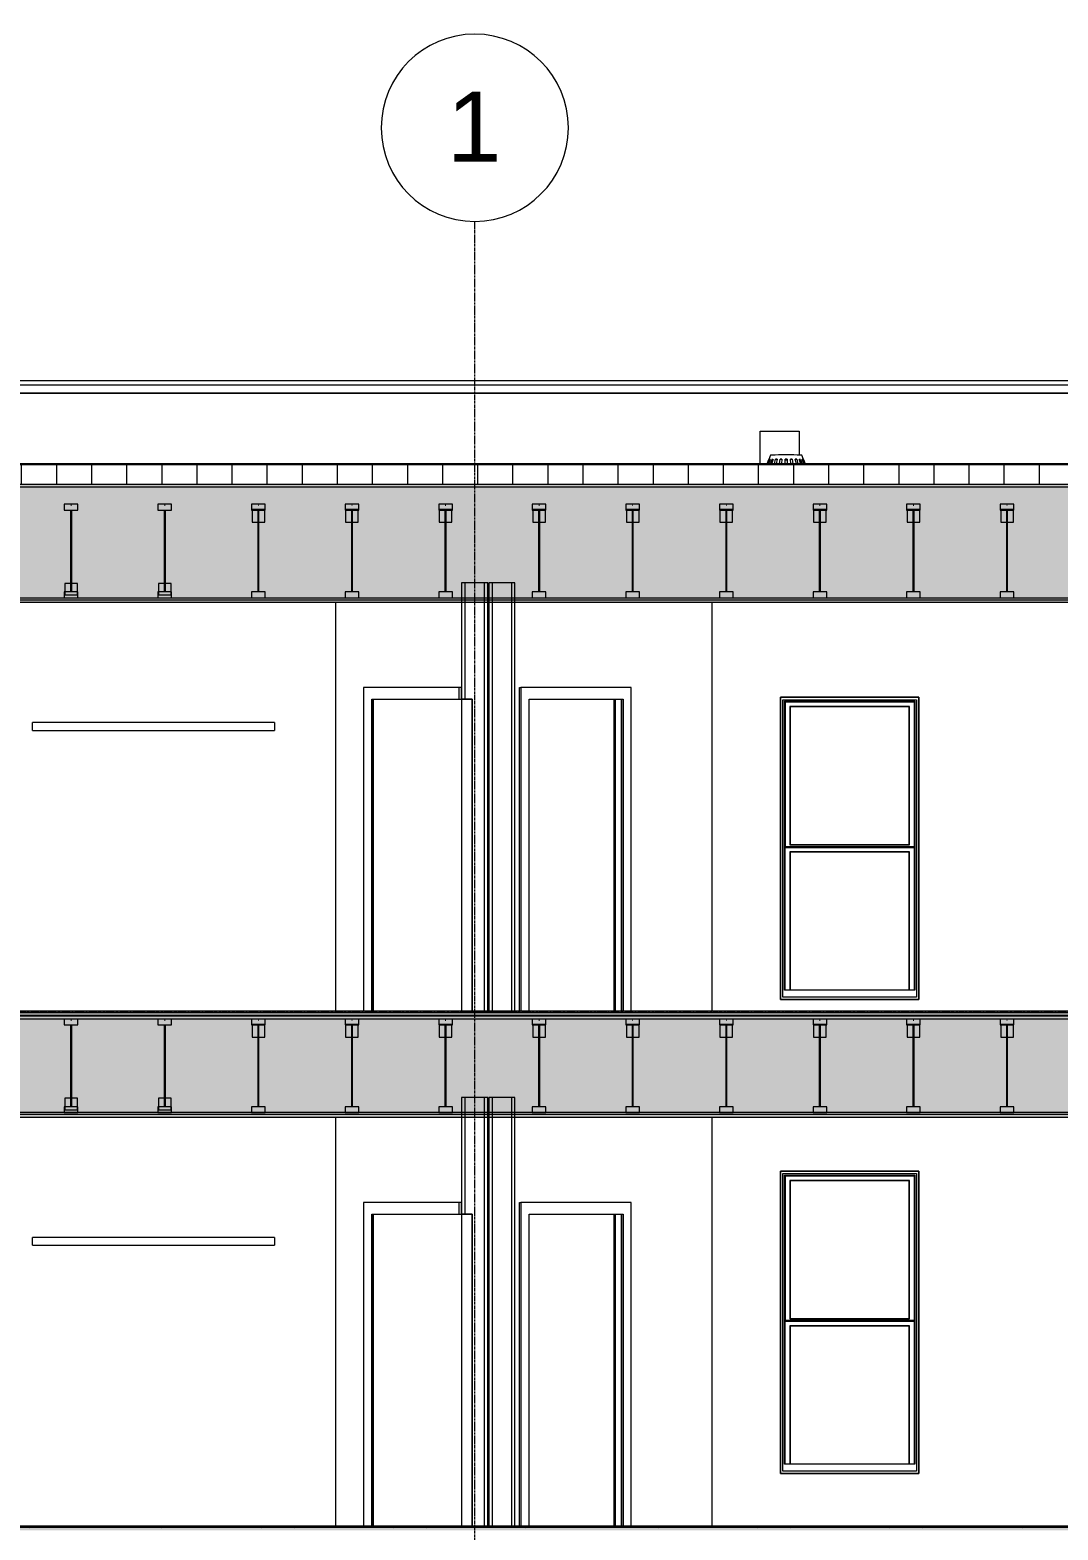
# Model space of a CAD drawing. Header units: inches. Extents: x 9661 to 16490, y -393 to 647.
# Drawn here: x 14327.3 to 14590.9, y 135 to 519.6 of the extents above; entities that cross this region are included whole.
import ezdxf

# ---------------------------------------------------------------- set-up
doc = ezdxf.new("R2010")
doc.units = ezdxf.units.IN
doc.header["$MEASUREMENT"] = 0
doc.linetypes.add('Grid Line 1_2_', pattern=[0.875, 0.5, -0.125, 0.125, -0.125])
for name, color, linetype, lineweight in [('0-3', 55, 'Continuous', 9), ('0-4', 90, 'Continuous', 5), ('0-5', 213, 'Continuous', 70), ('A-DOOR-1', 253, 'Continuous', 9), ('A-DOOR-7', 133, 'Continuous', 20), ('A-DOOR-FRAM-1', 253, 'Continuous', 9), ('A-DOOR-FRAM-6', 133, 'Continuous', 20), ('A-FLOR-2', 8, 'Continuous', 5), ('A-FLOR-5', 251, 'Continuous', 5), ('A-FLOR-9', 192, 'Continuous', 9), ('A-FLOR-LEVL-1', 51, 'Grid Line 1_2_', 9), ('A-FLOR-MCUT-2', 51, 'Continuous', 9), ('A-FLOR-PATT-1', 45, 'Continuous', 9), ('A-GLAZ-1', 55, 'Continuous', 9), ('A-ROOF-1', 252, 'Continuous', 13), ('A-ROOF-2', 251, 'Continuous', 5), ('A-ROOF-3', 132, 'Continuous', 9), ('A-ROOF-PATT-1', 45, 'Continuous', 9), ('A-WALL-1', 9, 'Continuous', 9), ('A-WALL-2', 253, 'Continuous', 9), ('A-WALL-3', 53, 'Continuous', 13), ('A-WALL-5', 55, 'Continuous', 9), ('M-EQPM-1', 55, 'Continuous', 9), ('Q-CASE-1', 9, 'Continuous', 9), ('S-BEAM-2', 7, 'Continuous', 9), ('S-BEAM-3', 55, 'Continuous', 9), ('S-GRID-1', 1, 'Grid Line 1_2_', 9), ('S-GRID-IDEN', 1, 'Continuous', 9)]:
    doc.layers.add(name, color=color, linetype=linetype, lineweight=lineweight)
doc.styles.add('Arial_1', font='arial.ttf', dxfattribs={"height": 18})
pattern_1 = [(135, (14217.158, 59.024), (-4.24264, -4.24264), [])]
pattern_2 = [(0, (14217.1578, 59.024), (15.36, 3.84), [1.267, -10.253, 1.267, -10.253, -61.44]), (0, (14217.1578, 59.024), (15.36, 3.84), [-23.04, 1.267, -21.773, 1.267, -10.253, -26.88]), (0, (14217.1578, 59.024), (15.36, 3.84), [-57.6, 1.267, -6.413, 1.267, -17.933]), (120, (14222.9178, 60.944), (-11.005538, 11.38215), [1.267, -10.253, 1.267, -10.253, -61.44]), (120, (14222.9178, 60.944), (-11.005538, 11.38215), [-23.04, 1.267, -21.773, 1.267, -10.253, -26.88]), (120, (14222.9178, 60.944), (-11.005538, 11.38215), [-57.6, 1.267, -6.413, 1.267, -17.933]), (240, (14224.8378, 68.624), (-4.354462, -15.22215), [1.267, -10.253, 1.267, -10.253, -61.44]), (240, (14224.8378, 68.624), (-4.354462, -15.22215), [-23.04, 1.267, -21.773, 1.267, -10.253, -26.88]), (240, (14224.8378, 68.624), (-4.354462, -15.22215), [-57.6, 1.267, -6.413, 1.267, -17.933])]
pattern_3 = [(0, (14217.158, 59.024), (30.72, 7.68), [1.267, -21.773, 1.267, -21.773, -122.88]), (0, (14217.158, 59.024), (30.72, 7.68), [-46.08, 1.267, -44.813, 1.267, -21.773, -53.76]), (0, (14217.158, 59.024), (30.72, 7.68), [-115.2, 1.267, -14.093, 1.267, -37.133]), (120, (14228.678, 62.864), (-22.011075, 22.7643), [1.267, -21.773, 1.267, -21.773, -122.88]), (120, (14228.678, 62.864), (-22.011075, 22.7643), [-46.08, 1.267, -44.813, 1.267, -21.773, -53.76]), (120, (14228.678, 62.864), (-22.011075, 22.7643), [-115.2, 1.267, -14.093, 1.267, -37.133]), (240, (14232.518, 78.224), (-8.708925, -30.4443), [1.267, -21.773, 1.267, -21.773, -122.88]), (240, (14232.518, 78.224), (-8.708925, -30.4443), [-46.08, 1.267, -44.813, 1.267, -21.773, -53.76]), (240, (14232.518, 78.224), (-8.708925, -30.4443), [-115.2, 1.267, -14.093, 1.267, -37.133])]
pattern_4 = [(0, (14217.158, 59.024), (0, 4.798), []), (315, (14217.1578, 59.024), (4.798427, 0), [6.786, -6.786]), (45, (14217.1578, 59.024), (4.798427, 0), [6.786, -6.786])]
pattern_5 = [(161.57, (14217.6378, 59.504), (-3.8399538, -1.54e-05), [0, -27.322, 3.034, 0]), (18.43, (14216.6778, 59.504), (-3.8399538, 1.54e-05), [0, -27.322, 3.034, 0]), (108.43, (14217.6378, 59.504), (1.919622, -9.6005246), [9.106, -21.25]), (71.57, (14216.6778, 59.504), (1.919622, 9.6005246), [9.106, -21.25])]

# ---------------------------------------------------------------- blocks, each defined once
blk = doc.blocks.new('SWING - SINGLE - FLUSH - SWING - FLUSH - 2-10 x 6-8 - PRIVACY-V145-BUILDING SECTION - NORTH_SOUTH - LOOKING WEST')
at = {"layer": 'A-DOOR-1'}
blk.add_line((3455.25, 216), (3455.25, 136), dxfattribs=at)
at = {"layer": 'A-DOOR-7'}
for p, q in [((3477.94, 216), (3477.94, 136)), ((3480.64, 216), (3477.94, 216)), ((3480.64, 136), (3480.64, 216)), ((3477.94, 136), (3480.64, 136))]:
    blk.add_line(p, q, dxfattribs=at)
at = {"layer": 'A-DOOR-FRAM-1'}
for p, q in [((3452.78, 219), (3452.78, 136)), ((3477.24, 219), (3452.78, 219)), ((3454.9, 136), (3454.9, 216)), ((3454.9, 216), (3477.24, 216)), ((3455.25, 216), (3455.25, 136))]:
    blk.add_line(p, q, dxfattribs=at)
at = {"layer": 'A-DOOR-FRAM-6'}
for p, q in [((3477.24, 219), (3477.24, 216)), ((3477.94, 219), (3477.24, 219)), ((3477.24, 216), (3477.94, 216)), ((3477.94, 216), (3477.94, 219)), ((3484.66, 219), (3484.66, 136)), ((3484.89, 219), (3484.66, 219)), ((3484.89, 136), (3484.89, 219)), ((3484.66, 136), (3484.89, 136))]:
    blk.add_line(p, q, dxfattribs=at)
blk = doc.blocks.new('OD_CW_Closet - OD_CW_Closet-3850351-BUILDING SECTION - NORTH_SOUTH - LOOKING WEST')
at = {"layer": 'Q-CASE-1'}
for p, q in [((3367.54, 72), (3367.54, 74)), ((3429.52, 74), (3367.54, 74)), ((3429.52, 74), (3429.52, 72)), ((3367.54, 72), (3429.52, 72))]:
    blk.add_line(p, q, dxfattribs=at)
blk = doc.blocks.new('SWING - SINGLE - FLUSH - SWING - FLUSH - 2-10 x 6-8 - PRIVACY-V146-BUILDING SECTION - NORTH_SOUTH - LOOKING WEST')
at = {"layer": 'A-DOOR-1'}
blk.add_line((3517.04, 136), (3517.04, 216), dxfattribs=at)
at = {"layer": 'A-DOOR-FRAM-1'}
for p, q in [((3492.82, 136), (3492.82, 219)), ((3492.82, 219), (3493.17, 219)), ((3521.45, 219), (3493.17, 219)), ((3493.17, 219), (3493.17, 136)), ((3495.29, 136), (3495.29, 216)), ((3495.29, 216), (3519.33, 216)), ((3518.98, 136), (3518.98, 216)), ((3519.33, 216), (3519.33, 136)), ((3521.45, 136), (3521.45, 219))]:
    blk.add_line(p, q, dxfattribs=at)
blk = doc.blocks.new('CTR - 1st Phase - Unit Layouts_rvt-2-BUILDING SECTION - NORTH_SOUTH - LOOKING WEST')
at = {"layer": 'A-WALL-1'}
for p, q in [((3445.57, 372.87), (3445.57, 268)), ((3542.08, 372.87), (3542.08, 268)), ((3455.25, 268), (3455.25, 348)), ((3517.3, 348), (3517.3, 268)), ((3518.98, 348), (3518.98, 268)), ((3445.57, 240.87), (3445.57, 136)), ((3542.08, 240.87), (3542.08, 136)), ((3455.25, 136), (3455.25, 216)), ((3517.3, 216), (3517.3, 136)), ((3518.98, 216), (3518.98, 136))]:
    blk.add_line(p, q, dxfattribs=at)
at = {"layer": 'A-WALL-2'}
for p, q in [((3484.66, 377.87), (3477.94, 377.87)), ((3477.94, 377.87), (3477.94, 348)), ((3484.66, 268), (3484.66, 377.87)), ((3491.6, 377.87), (3484.89, 377.87)), ((3484.89, 377.87), (3484.89, 268)), ((3491.6, 268), (3491.6, 377.87)), ((3477.94, 348), (3480.64, 348)), ((3480.64, 348), (3480.64, 268)), ((3480.64, 268), (3484.66, 268)), ((3484.89, 268), (3491.6, 268)), ((3484.66, 245.87), (3477.94, 245.87)), ((3477.94, 245.87), (3477.94, 216)), ((3484.66, 136), (3484.66, 245.87)), ((3491.6, 245.87), (3484.89, 245.87)), ((3484.89, 245.87), (3484.89, 136)), ((3491.6, 136), (3491.6, 245.87)), ((3477.94, 216), (3480.64, 216)), ((3480.64, 216), (3480.64, 136)), ((3480.64, 136), (3484.66, 136)), ((3484.89, 136), (3491.6, 136))]:
    blk.add_line(p, q, dxfattribs=at)
at = {"layer": 'A-WALL-3'}
for p, q in [((3478.83, 348), (3478.83, 377.87)), ((3483.78, 268), (3483.78, 377.87)), ((3485.77, 377.87), (3485.77, 268)), ((3490.72, 377.87), (3490.72, 268)), ((3478.83, 216), (3478.83, 245.87)), ((3483.78, 136), (3483.78, 245.87)), ((3485.77, 245.87), (3485.77, 136)), ((3490.72, 245.87), (3490.72, 136))]:
    blk.add_line(p, q, dxfattribs=at)
at = {"layer": '0-5'}
for name, p in [('SWING - SINGLE - FLUSH - SWING - FLUSH - 2-10 x 6-8 - PRIVACY-V145-BUILDING SECTION - NORTH_SOUTH - LOOKING WEST', (0, 132)), ('SWING - SINGLE - FLUSH - SWING - FLUSH - 2-10 x 6-8 - PRIVACY-V146-BUILDING SECTION - NORTH_SOUTH - LOOKING WEST', (0, 132)), ('OD_CW_Closet - OD_CW_Closet-3850351-BUILDING SECTION - NORTH_SOUTH - LOOKING WEST', (0.4, 268)), ('SWING - SINGLE - FLUSH - SWING - FLUSH - 2-10 x 6-8 - PRIVACY-V145-BUILDING SECTION - NORTH_SOUTH - LOOKING WEST', (0, 0)), ('SWING - SINGLE - FLUSH - SWING - FLUSH - 2-10 x 6-8 - PRIVACY-V146-BUILDING SECTION - NORTH_SOUTH - LOOKING WEST', (0, 0)), ('OD_CW_Closet - OD_CW_Closet-3850351-BUILDING SECTION - NORTH_SOUTH - LOOKING WEST', (0.4, 136))]:
    blk.add_blockref(name, p, dxfattribs=at)
blk = doc.blocks.new('TRUSS - 24_-2435562-BUILDING SECTION - NORTH_SOUTH - LOOKING WEST')
at = {"layer": 'S-BEAM-2'}
for p, q in [((3787.57, 398), (3784.07, 398)), ((3784.07, 398), (3784.07, 396.5)), ((3784.07, 396.5), (3787.57, 396.5)), ((3787.44, 396.6), (3784.19, 396.6)), ((3784.19, 396.6), (3784.19, 393.35)), ((3787.44, 393.35), (3787.44, 396.6)), ((3787.57, 396.5), (3787.57, 398)), ((3784.19, 393.35), (3787.44, 393.35)), ((3787.57, 375.5), (3784.07, 375.5)), ((3784.07, 375.5), (3784.07, 374)), ((3784.07, 374), (3787.57, 374)), ((3787.57, 374), (3787.57, 375.5))]:
    blk.add_line(p, q, dxfattribs=at)
at = {"layer": 'S-BEAM-3'}
for p, q in [((3785.76, 397.75), (3785.88, 397.75)), ((3785.76, 375.5), (3785.76, 396.5)), ((3785.88, 396.5), (3785.88, 375.5))]:
    blk.add_line(p, q, dxfattribs=at)
blk = doc.blocks.new('TRUSS - 24_-2435176-BUILDING SECTION - NORTH_SOUTH - LOOKING WEST')
at = {"layer": 'S-BEAM-2'}
for p, q in [((3215.67, 134), (3212.17, 134)), ((3212.17, 134), (3212.17, 132.5)), ((3212.17, 132.5), (3215.67, 132.5)), ((3215.67, 132.5), (3215.67, 134)), ((3215.55, 113.68), (3212.3, 113.68)), ((3212.3, 113.68), (3212.3, 110.72)), ((3215.55, 110.72), (3215.55, 113.68)), ((3215.67, 111.5), (3212.17, 111.5)), ((3212.17, 111.5), (3212.17, 110)), ((3212.17, 110), (3215.67, 110)), ((3212.3, 110.72), (3215.55, 110.72)), ((3215.67, 110), (3215.67, 111.5))]:
    blk.add_line(p, q, dxfattribs=at)
at = {"layer": 'S-BEAM-3'}
for p, q in [((3213.86, 133.75), (3213.99, 133.75)), ((3213.86, 111.5), (3213.86, 132.5)), ((3213.99, 132.5), (3213.99, 111.5))]:
    blk.add_line(p, q, dxfattribs=at)
blk = doc.blocks.new('CTR - 1st Phase - Structure_rvt-2-BUILDING SECTION - NORTH_SOUTH - LOOKING WEST')
at = {"layer": '0-3'}
for name, p in [('TRUSS - 24_-2435176-BUILDING SECTION - NORTH_SOUTH - LOOKING WEST', (163.89, 264)), ('TRUSS - 24_-2435176-BUILDING SECTION - NORTH_SOUTH - LOOKING WEST', (187.89, 264)), ('TRUSS - 24_-2435562-BUILDING SECTION - NORTH_SOUTH - LOOKING WEST', (-360, 0)), ('TRUSS - 24_-2435562-BUILDING SECTION - NORTH_SOUTH - LOOKING WEST', (-336, 0)), ('TRUSS - 24_-2435562-BUILDING SECTION - NORTH_SOUTH - LOOKING WEST', (-312, 0)), ('TRUSS - 24_-2435562-BUILDING SECTION - NORTH_SOUTH - LOOKING WEST', (-288, 0)), ('TRUSS - 24_-2435562-BUILDING SECTION - NORTH_SOUTH - LOOKING WEST', (-264, 0)), ('TRUSS - 24_-2435562-BUILDING SECTION - NORTH_SOUTH - LOOKING WEST', (-240, 0)), ('TRUSS - 24_-2435562-BUILDING SECTION - NORTH_SOUTH - LOOKING WEST', (-216, 0)), ('TRUSS - 24_-2435562-BUILDING SECTION - NORTH_SOUTH - LOOKING WEST', (-192, 0)), ('TRUSS - 24_-2435562-BUILDING SECTION - NORTH_SOUTH - LOOKING WEST', (-168, 0)), ('TRUSS - 24_-2435176-BUILDING SECTION - NORTH_SOUTH - LOOKING WEST', (163.89, 132)), ('TRUSS - 24_-2435176-BUILDING SECTION - NORTH_SOUTH - LOOKING WEST', (187.89, 132)), ('TRUSS - 24_-2435562-BUILDING SECTION - NORTH_SOUTH - LOOKING WEST', (-360, -132)), ('TRUSS - 24_-2435562-BUILDING SECTION - NORTH_SOUTH - LOOKING WEST', (-336, -132)), ('TRUSS - 24_-2435562-BUILDING SECTION - NORTH_SOUTH - LOOKING WEST', (-312, -132)), ('TRUSS - 24_-2435562-BUILDING SECTION - NORTH_SOUTH - LOOKING WEST', (-288, -132)), ('TRUSS - 24_-2435562-BUILDING SECTION - NORTH_SOUTH - LOOKING WEST', (-264, -132)), ('TRUSS - 24_-2435562-BUILDING SECTION - NORTH_SOUTH - LOOKING WEST', (-240, -132)), ('TRUSS - 24_-2435562-BUILDING SECTION - NORTH_SOUTH - LOOKING WEST', (-216, -132)), ('TRUSS - 24_-2435562-BUILDING SECTION - NORTH_SOUTH - LOOKING WEST', (-192, -132)), ('TRUSS - 24_-2435562-BUILDING SECTION - NORTH_SOUTH - LOOKING WEST', (-168, -132))]:
    blk.add_blockref(name, p, dxfattribs=at)
blk = doc.blocks.new('Basic Wall _ EXT - FIBER CEMENT - SMALL - ___-2145937-BUILDING SECTION - NORTH_SOUTH - LOOKING WEST')
at = {"layer": 'A-WALL-5'}
for p, q in [((3867.29, 429.66), (2061.36, 429.66)), ((2076.8, 428.6), (3851.85, 428.6)), ((2077.21, 426.42), (3851.44, 426.42)), ((2077.53, 426.57), (3851.11, 426.57))]:
    blk.add_line(p, q, dxfattribs=at)
blk = doc.blocks.new('22142613 - Roof Drains - Type A - 15_ Strainer - 8_ Drain-2082947-BUILDING SECTION - NORTH_SOUTH - LOOKING WEST')
at = {"layer": 'M-EQPM-1'}
for p, q in [((3556.76, 409.44), (3556.34, 408.34)), ((3556.34, 408.34), (3556.75, 409.43)), ((3556.52, 408.34), (3556.92, 409.45)), ((3557.09, 409.46), (3556.68, 408.34)), ((3557.17, 410.55), (3556.75, 409.43)), ((3556.92, 409.45), (3557.09, 409.45)), ((3557.15, 408.34), (3557.5, 409.48)), ((3557.8, 409.49), (3557.45, 408.34)), ((3557.5, 409.48), (3557.8, 409.48)), ((3558.16, 408.34), (3558.42, 409.5)), ((3558.42, 409.5), (3558.84, 409.49)), ((3558.83, 409.51), (3558.57, 408.34)), ((3559.46, 408.34), (3559.6, 409.51)), ((3559.6, 409.51), (3560.07, 409.48)), ((3560.08, 409.52), (3559.94, 408.34)), ((3560.92, 408.34), (3560.92, 409.52)), ((3561.42, 409.52), (3561.42, 408.34)), ((3562.41, 408.34), (3562.27, 409.52)), ((3562.27, 409.48), (3562.75, 409.51)), ((3562.75, 409.51), (3562.89, 408.34)), ((3563.78, 408.34), (3563.51, 409.51)), ((3563.51, 409.49), (3563.92, 409.5)), ((3563.92, 409.5), (3564.19, 408.34)), ((3564.9, 408.34), (3564.54, 409.49)), ((3564.54, 409.48), (3564.85, 409.48)), ((3564.85, 409.48), (3565.2, 408.34)), ((3565.6, 409.43), (3565.17, 410.55)), ((3565.67, 408.34), (3565.26, 409.46)), ((3565.26, 409.45), (3565.43, 409.45)), ((3565.43, 409.45), (3565.83, 408.34)), ((3566, 408.34), (3565.58, 409.44)), ((3565.6, 409.43), (3566.01, 408.34))]:
    blk.add_line(p, q, dxfattribs=at)
for centre, major_axis, start_param, end_param in [((3561.17, 409.43), (4.43, 0), 3.060354, 3.100973), ((3561.17, 409.43), (4.43, 0), 3.141593, 3.173424), ((3561.17, 409.43), (4.43, 0), 3.133754, 3.141593), ((3561.17, 409.43), (4.43, 0), 2.747406, 2.860472), ((3561.17, 410.55), (4, 0), 0, 3.141593), ((3561.17, 409.43), (4.43, 0), 2.43676, 2.549818), ((3561.17, 409.43), (4.43, 0), 2.128072, 2.241119), ((3561.17, 409.43), (4.43, 0), 1.820803, 1.933842), ((3561.17, 409.43), (4.43, 0), 1.514279, 1.627314), ((3561.17, 409.43), (4.43, 0), 4.655871, 4.768907), ((3561.17, 409.43), (4.43, 0), 1.207751, 1.32079), ((3561.17, 409.43), (4.43, 0), 0.900473, 1.013521), ((3561.17, 409.43), (4.43, 0), 0.591774, 0.704832), ((3561.17, 409.43), (4.43, 0), 0.28112, 0.394187), ((3561.17, 409.43), (4.43, 0), 0.040619, 0.081239), ((3561.17, 409.43), (4.43, 0), 6.251354, 6.283185), ((3561.17, 409.43), (4.43, 0), 0, 0.007838)]:
    blk.add_ellipse(centre, major_axis=major_axis, ratio=0.020571, start_param=start_param, end_param=end_param, dxfattribs=at)
blk = doc.blocks.new('Window-Double_Hung-Marvin-Essential - ESDH3066 - 3rd floor-V247-BUILDING SECTION - NORTH_SOUTH - LOOKING WEST')
at = {"layer": 'A-GLAZ-1'}
for p, q in [((3595.21, 348.5), (3559.71, 348.5)), ((3559.71, 348.5), (3559.71, 271)), ((3560.34, 271.62), (3560.34, 347.87)), ((3560.34, 347.87), (3594.59, 347.87)), ((3560.74, 273.41), (3560.74, 347.47)), ((3560.74, 347.47), (3594.18, 347.47)), ((3560.9, 347.31), (3594.02, 347.31)), ((3560.9, 347.31), (3560.9, 310.18)), ((3594.02, 347.31), (3594.02, 310.18)), ((3594.18, 347.47), (3594.18, 273.41)), ((3594.59, 347.87), (3594.59, 271.62)), ((3595.21, 271), (3595.21, 348.5)), ((3562.12, 346.09), (3562.18, 346.03)), ((3562.12, 346.09), (3562.12, 310.66)), ((3592.8, 346.09), (3562.12, 346.09)), ((3592.74, 346.03), (3562.18, 346.03)), ((3562.18, 346.03), (3562.18, 310.72)), ((3592.74, 346.03), (3592.8, 346.09)), ((3592.74, 310.72), (3592.74, 346.03)), ((3592.8, 310.66), (3592.8, 346.09)), ((3560.8, 309.75), (3560.74, 309.75)), ((3560.8, 273.4), (3560.8, 309.75)), ((3560.9, 310.18), (3560.9, 310)), ((3594.02, 310.18), (3560.9, 310.18)), ((3560.9, 310), (3594.02, 310)), ((3560.9, 273.41), (3560.9, 310)), ((3562.18, 310.72), (3562.12, 310.66)), ((3562.12, 310.66), (3592.8, 310.66)), ((3562.12, 308.84), (3562.18, 308.78)), ((3592.8, 308.84), (3562.12, 308.84)), ((3562.12, 308.84), (3562.12, 273.41)), ((3562.18, 310.72), (3592.74, 310.72)), ((3592.74, 308.78), (3562.18, 308.78)), ((3562.18, 308.78), (3562.18, 273.47)), ((3592.74, 310.72), (3592.8, 310.66)), ((3592.74, 308.78), (3592.8, 308.84)), ((3592.74, 273.47), (3592.74, 308.78)), ((3592.8, 273.41), (3592.8, 308.84)), ((3594.02, 310), (3594.02, 310.18)), ((3594.02, 310), (3594.02, 273.41)), ((3594.18, 309.75), (3594.12, 309.75)), ((3594.12, 309.75), (3594.12, 273.41)), ((3594.18, 273.41), (3560.74, 273.41)), ((3562.18, 273.47), (3562.12, 273.41)), ((3562.18, 273.47), (3592.74, 273.47)), ((3592.74, 273.47), (3592.8, 273.41)), ((3559.71, 271), (3595.21, 271)), ((3594.59, 271.62), (3560.34, 271.62))]:
    blk.add_line(p, q, dxfattribs=at)
blk = doc.blocks.new('Window-Double_Hung-Marvin-Essential - ESDH3066 - 2nd Floor-V246-BUILDING SECTION - NORTH_SOUTH - LOOKING WEST')
at = {"layer": 'A-GLAZ-1'}
for p, q in [((2750.48, 227), (2714.98, 227)), ((2714.98, 227), (2714.98, 149.5)), ((2750.48, 149.5), (2750.48, 227)), ((2715.6, 150.12), (2715.6, 226.37)), ((2715.6, 226.37), (2749.85, 226.37)), ((2716.01, 151.91), (2716.01, 225.97)), ((2716.01, 225.97), (2749.44, 225.97)), ((2716.16, 225.81), (2749.29, 225.81)), ((2716.16, 225.81), (2716.16, 188.68)), ((2717.38, 224.59), (2717.44, 224.53)), ((2717.38, 224.59), (2717.38, 189.16)), ((2748.07, 224.59), (2717.38, 224.59)), ((2748.01, 224.53), (2717.44, 224.53)), ((2717.44, 224.53), (2717.44, 189.22)), ((2748.01, 224.53), (2748.07, 224.59)), ((2748.01, 189.22), (2748.01, 224.53)), ((2748.07, 189.16), (2748.07, 224.59)), ((2749.29, 225.81), (2749.29, 188.68)), ((2749.44, 225.97), (2749.44, 151.91)), ((2749.85, 226.37), (2749.85, 150.12)), ((2716.16, 188.68), (2716.16, 188.5)), ((2749.29, 188.68), (2716.16, 188.68)), ((2716.16, 188.5), (2749.29, 188.5)), ((2716.16, 151.91), (2716.16, 188.5)), ((2717.44, 189.22), (2717.38, 189.16)), ((2717.38, 189.16), (2748.07, 189.16)), ((2717.44, 189.22), (2748.01, 189.22)), ((2748.01, 189.22), (2748.07, 189.16)), ((2749.29, 188.5), (2749.29, 188.68)), ((2749.29, 188.5), (2749.29, 151.91)), ((2716.07, 188.25), (2716.01, 188.25)), ((2716.07, 151.9), (2716.07, 188.25)), ((2717.38, 187.34), (2717.44, 187.28)), ((2748.07, 187.34), (2717.38, 187.34)), ((2717.38, 187.34), (2717.38, 151.91)), ((2748.01, 187.28), (2717.44, 187.28)), ((2717.44, 187.28), (2717.44, 151.97)), ((2748.01, 187.28), (2748.07, 187.34)), ((2748.01, 151.97), (2748.01, 187.28)), ((2748.07, 151.91), (2748.07, 187.34)), ((2749.44, 188.25), (2749.38, 188.25)), ((2749.38, 188.25), (2749.38, 151.91)), ((2749.85, 150.12), (2715.6, 150.12)), ((2749.44, 151.91), (2716.01, 151.91)), ((2717.44, 151.97), (2717.38, 151.91)), ((2717.44, 151.97), (2748.01, 151.97)), ((2748.01, 151.97), (2748.07, 151.91)), ((2714.98, 149.5), (2750.48, 149.5))]:
    blk.add_line(p, q, dxfattribs=at)
blk = doc.blocks.new('Grid - Grid Head - Circle-50561-BUILDING SECTION - NORTH_SOUTH - LOOKING WEST')
at = {"layer": 'S-GRID-IDEN'}
for start, end in [(360, 180), (180, 360)]:
    blk.add_arc((3481.32, 494.5), 24, start, end, dxfattribs=at)

msp = doc.modelspace()

# ---------------------------------------------------------------- hatches: boundary and pattern name
at = {"layer": 'A-FLOR-2'}
h = msp.add_hatch(color=256, dxfattribs=at)
h.paths.add_polyline_path([(14814.1725, 266.75), (14818.0255, 266.75), (14818.0255, 266.875), (13601.8005, 266.875), (13601.8005, 266.75), (14811.9005, 266.75)], flags=0)
h.paths.add_polyline_path([(13036.2255, 266.75), (13478.4255, 266.75), (13478.4255, 266.875), (13036.2255, 266.875)], flags=0)
at = {"layer": 'A-FLOR-5'}
h = msp.add_hatch(color=256, dxfattribs=at)
h.paths.add_polyline_path([(13765.9505, 241.5), (13893.388, 241.5), (13893.388, 242), (13601.8005, 242), (13601.8005, 241.5), (13758.387, 241.5)], flags=0)
h.paths.add_polyline_path([(13036.3401, 241.5), (13320.9255, 241.5), (13320.9255, 242), (13036.2255, 242), (13036.2255, 241.5)], flags=0)
h.paths.add_polyline_path([(14797.414, 241.5), (14812.5255, 241.5), (14812.5255, 242), (14302.088, 242), (14302.088, 241.5), (14792.8422, 241.5)], flags=0)
h.paths.add_polyline_path([(14296.588, 241.5), (14296.588, 242), (14100.1755, 242), (14100.1755, 241.5), (14294.659, 241.5)], flags=0)
h.paths.add_polyline_path([(13324.4255, 241.5), (13403.9255, 241.5), (13403.9255, 242), (13324.4255, 242), (13324.4255, 241.8256)], flags=0)
h.paths.add_polyline_path([(14094.6755, 241.5), (14094.6755, 242), (13898.888, 242), (13898.888, 241.5), (14093.557, 241.5)], flags=0)
h.paths.add_polyline_path([(13407.4255, 241.5), (13478.4255, 241.5), (13478.4255, 242), (13407.4255, 242), (13407.4255, 241.9196)], flags=0)
at = {"layer": 'A-FLOR-PATT-1'}
h = msp.add_hatch(dxfattribs=at)
h.set_pattern_fill('FP_37', color=256, style=0, pattern_type=2)
h.set_pattern_definition(pattern_5)
h.paths.add_polyline_path([(13030.7448, 242), (13478.4255, 242), (13478.4255, 266), (13030.7255, 266), (13030.7255, 242)], flags=0)
h.paths.add_polyline_path([(14818.0255, 242), (14818.0255, 266), (13601.8005, 266), (13601.8005, 242), (14814.1725, 242)], flags=0)
h = msp.add_hatch(dxfattribs=at)
h.set_pattern_fill('FP_39', color=256, style=0, pattern_type=2)
h.set_pattern_definition(pattern_2)
h.paths.add_polyline_path([(13036.2255, 266.875), (13478.4255, 266.875), (13478.4255, 267.625), (13036.2255, 267.625)], flags=0)
h.paths.add_polyline_path([(14818.0255, 266.875), (14818.0255, 267), (14815.9005, 267.0011), (14815.8693, 267), (14811.9005, 267.0031), (14811.9005, 267.625), (13601.8005, 267.625), (13601.8005, 266.875), (14817.9941, 266.875)], flags=0)
h = msp.add_hatch(dxfattribs=at)
h.set_pattern_fill('FP_40', color=256, style=0, pattern_type=2)
h.set_pattern_definition(pattern_4)
h.paths.add_polyline_path([(13716.4907, 266), (14818.0255, 266), (14818.0255, 266.75), (13601.8005, 266.75), (13601.8005, 266), (13708.732, 266)], flags=0)
h.paths.add_polyline_path([(13036.8505, 266), (13478.4255, 266), (13478.4255, 266.75), (13036.2255, 266.75), (13036.2255, 266)], flags=0)
h = msp.add_hatch(dxfattribs=at)
h.set_pattern_fill('FP_38', color=256, style=0, pattern_type=2)
h.set_pattern_definition(pattern_1)
h.paths.add_polyline_path([(13036.8505, 267.625), (13478.4255, 267.625), (13478.4255, 268), (13036.8505, 268)], flags=0)
h.paths.add_polyline_path([(14797.414, 267.625), (14811.9005, 267.625), (14811.9005, 268), (13601.8005, 268), (13601.8005, 267.625), (14789.0347, 267.625)], flags=0)
h = msp.add_hatch(dxfattribs=at)
h.set_pattern_fill('FP_41', color=256, style=0, pattern_type=2)
h.set_pattern_definition(pattern_3)
h.paths.add_polyline_path([(13478.4255, 240.875), (13478.4255, 241.5), (13407.4255, 241.5), (13407.4255, 240.875), (13477.6821, 240.875)], flags=0)
h.paths.add_polyline_path([(14742.9489, 240.875), (14811.9005, 240.875), (14811.9005, 241.5), (13601.8005, 241.5), (13601.8005, 240.875), (14738.7592, 240.875)], flags=0)
h.paths.add_polyline_path([(13142.5121, 240.875), (13320.9255, 240.875), (13320.9255, 241.5), (13036.8505, 241.5), (13036.8505, 240.875), (13138.3225, 240.875)], flags=0)
h.paths.add_polyline_path([(13324.4255, 240.875), (13403.9255, 240.875), (13403.9255, 241.5), (13324.4255, 241.5), (13324.4255, 241.282)], flags=0)
h = msp.add_hatch(dxfattribs=at)
h.set_pattern_fill('FP_39', color=256, style=0, pattern_type=2)
h.set_pattern_definition(pattern_2)
h.paths.add_polyline_path([(13036.2255, 134.875), (13478.4255, 134.875), (13478.4096, 135.625), (13036.2255, 135.625)], flags=0)
h.paths.add_polyline_path([(13825.421, 134.875), (14818.0255, 134.875), (14818.0255, 135), (14815.9005, 135.0012), (14815.8693, 135), (14811.9005, 135.0033), (14811.9005, 135.625), (13673.8005, 135.625), (13673.8005, 134.875), (13808.6625, 134.875)], flags=0)
h = msp.add_hatch(dxfattribs=at)
h.set_pattern_fill('FP_38', color=256, style=0, pattern_type=2)
h.set_pattern_definition(pattern_1)
h.paths.add_polyline_path([(13252.188, 135.625), (13478.4255, 135.625), (13478.4255, 136), (13036.8505, 135.9592), (13036.8505, 135.625), (13251.4424, 135.625)], flags=0)
h.paths.add_polyline_path([(13674.5945, 135.625), (14811.9005, 135.625), (14811.9005, 136), (13673.8005, 136), (13673.8005, 135.625)], flags=0)
at = {"layer": 'A-ROOF-1'}
h = msp.add_hatch(color=256, dxfattribs=at)
h.paths.add_polyline_path([(13307.0451, 408.0883), (13478.4255, 408.0883), (13478.4255, 408.3384), (13036.8505, 408.3384), (13036.8505, 408.0883), (13305.9075, 408.0883)], flags=0)
h.paths.add_polyline_path([(14541.236, 408.0883), (14811.9005, 408.0883), (14811.9005, 408.3384), (13601.8005, 408.3384), (13601.8005, 408.0883), (14529.278, 408.0883)], flags=0)
at = {"layer": 'A-ROOF-2'}
h = msp.add_hatch(color=256, dxfattribs=at)
h.paths.add_polyline_path([(13036.4327, 373.5), (13320.9255, 373.5), (13320.9255, 374), (13036.2255, 374), (13036.2255, 373.5), (13036.3726, 373.5)], flags=0)
h.paths.add_polyline_path([(14811.9005, 373.5), (14812.5255, 373.5), (14812.5255, 374), (14302.088, 374), (14302.088, 373.5), (14797.414, 373.5)], flags=0)
h.paths.add_polyline_path([(13324.4255, 373.5), (13403.9255, 373.5), (13403.9255, 374), (13324.4255, 374), (13324.4255, 373.8256)], flags=0)
h.paths.add_polyline_path([(14296.588, 373.5), (14296.588, 374), (14100.1755, 374), (14100.1755, 373.5), (14294.659, 373.5)], flags=0)
h.paths.add_polyline_path([(13407.4255, 373.5), (13478.4255, 373.5), (13478.4255, 374), (13407.4255, 374), (13407.4255, 373.9196)], flags=0)
h.paths.add_polyline_path([(14094.6755, 373.5), (14094.6755, 374), (13898.888, 374), (13898.888, 373.5), (14093.557, 373.5)], flags=0)
h.paths.add_polyline_path([(13601.8005, 373.5), (13893.388, 373.5), (13893.388, 374), (13601.8005, 374)], flags=0)
at = {"layer": 'A-ROOF-PATT-1'}
h = msp.add_hatch(dxfattribs=at)
h.set_pattern_fill('FP_43', color=256, style=0, pattern_type=2)
h.set_pattern_definition([(0, (14217.158, 59.024), (0, 9), []), (90, (14217.158, 59.024), (-9, 6e-16), [])])
h.paths.add_polyline_path([(13335.2349, 403.0873), (13478.4255, 403.0873), (13478.4255, 408.0883), (13036.2255, 408.0883), (13036.2255, 403.0873), (13331.0452, 403.0873)], flags=0)
h.paths.add_polyline_path([(13905.0239, 403.0873), (14812.5255, 403.0873), (14812.5255, 408.0883), (13601.8005, 408.0883), (13601.8005, 403.0873), (13900.8342, 403.0873)], flags=0)
h = msp.add_hatch(dxfattribs=at)
h.set_pattern_fill('FP_40', color=256, style=0, pattern_type=2)
h.set_pattern_definition(pattern_4)
h.paths.add_polyline_path([(13289.149, 402.3371), (13478.4255, 402.3371), (13478.4255, 403.0873), (13036.2255, 403.0873), (13036.2255, 402.3371), (13280.7697, 402.3371)], flags=0)
h.paths.add_polyline_path([(14516.7091, 402.3371), (14812.5255, 402.3371), (14812.5255, 403.0873), (13601.8005, 403.0873), (13601.8005, 402.3371), (14512.5195, 402.3371)], flags=0)
h = msp.add_hatch(dxfattribs=at)
h.set_pattern_fill('FP_37', color=256, style=0, pattern_type=2)
h.set_pattern_definition(pattern_5)
h.paths.add_polyline_path([(13036.2255, 374), (13478.4255, 374), (13478.4255, 402.3371), (13036.2255, 402.3371), (13036.2255, 383.4046)], flags=0)
h.paths.add_polyline_path([(14812.5255, 374), (14812.5255, 402.3371), (13601.8005, 402.3371), (13601.8005, 374), (14797.414, 374)], flags=0)
h = msp.add_hatch(dxfattribs=at)
h.set_pattern_fill('FP_41', color=256, style=0, pattern_type=2)
h.set_pattern_definition(pattern_3)
h.paths.add_polyline_path([(13478.4255, 372.875), (13478.4255, 373.5), (13407.4255, 373.5), (13407.4255, 372.875), (13477.6821, 372.875)], flags=0)
h.paths.add_polyline_path([(13320.3005, 372.875), (13320.9255, 372.875), (13320.9255, 373.5), (13036.8505, 373.5), (13036.8505, 372.875), (13314.2867, 372.875)], flags=0)
h.paths.add_polyline_path([(14680.1045, 372.875), (14811.9005, 372.875), (14811.9005, 373.5), (13601.8005, 373.5), (13601.8005, 372.875), (14663.346, 372.875)], flags=0)
h.paths.add_polyline_path([(13324.4255, 372.875), (13403.9255, 372.875), (13403.9255, 373.5), (13324.4255, 373.5), (13324.4255, 373.093)], flags=0)

# ---------------------------------------------------------------- linework, layer by layer
at = {"layer": 'A-FLOR-9'}
for p, q in [((14811.9005, 268), (13601.8005, 268)), ((13601.8005, 240.875), (14811.9005, 240.875)), ((14811.9005, 136), (13673.8005, 136))]:
    msp.add_line(p, q, dxfattribs=at)
at = {"layer": 'A-FLOR-LEVL-1'}
for p, q in [((12791.0002, 268), (15128.0162, 268)), ((12791.0002, 136), (15128.0162, 136))]:
    msp.add_line(p, q, dxfattribs=at)
at = {"layer": 'A-FLOR-MCUT-2'}
for p, q in [((14811.9005, 267.625), (13601.8005, 267.625)), ((14818.0255, 266.875), (13601.8005, 266.875)), ((14818.0255, 266.75), (13601.8005, 266.75)), ((14818.0255, 266), (13601.8005, 266)), ((14812.5255, 242), (13601.8005, 242)), ((14811.9005, 241.5), (13601.8005, 241.5)), ((14811.9005, 135.625), (13673.8005, 135.625))]:
    msp.add_line(p, q, dxfattribs=at)
at = {"layer": 'A-ROOF-3'}
for p, q in [((14811.9005, 408.3384), (13601.8005, 408.3384)), ((14812.5255, 408.0883), (13601.8005, 408.0883)), ((14812.5255, 403.0873), (13601.8005, 403.0873)), ((14812.5255, 402.3371), (13601.8005, 402.3371)), ((13601.8005, 374), (14812.5255, 374)), ((13601.8005, 373.5), (14812.5255, 373.5)), ((13601.8005, 372.875), (14811.9005, 372.875))]:
    msp.add_line(p, q, dxfattribs=at)
at = {"layer": 'A-WALL-5'}
for p, q in [((14514.5755, 408.3384), (14514.5755, 416.7266)), ((14514.5755, 416.7266), (14524.5755, 416.7266)), ((14524.5755, 416.7266), (14524.5755, 410.5888)), ((14519.763, 271), (14519.763, 348.5)), ((14519.763, 348.5), (14555.263, 348.5)), ((14555.263, 348.5), (14555.263, 271)), ((14555.263, 271), (14519.763, 271)), ((14519.763, 149.5), (14519.763, 227)), ((14519.763, 227), (14555.263, 227)), ((14555.263, 227), (14555.263, 149.5)), ((14555.263, 149.5), (14519.763, 149.5))]:
    msp.add_line(p, q, dxfattribs=at)
at = {"layer": 'S-GRID-1'}
msp.add_line((14441.3755, -159.8356), (14441.3755, 470.5), dxfattribs=at)

# ---------------------------------------------------------------- block references
at = {"layer": '0-4'}
for name in ['CTR - 1st Phase - Structure_rvt-2-BUILDING SECTION - NORTH_SOUTH - LOOKING WEST', 'CTR - 1st Phase - Unit Layouts_rvt-2-BUILDING SECTION - NORTH_SOUTH - LOOKING WEST']:
    msp.add_blockref(name, (10960.0518, 0), dxfattribs=at)
at = {"layer": 'A-GLAZ-1'}
for name, p in [('Window-Double_Hung-Marvin-Essential - ESDH3066 - 3rd floor-V247-BUILDING SECTION - NORTH_SOUTH - LOOKING WEST', (10960.0518, 0)), ('Window-Double_Hung-Marvin-Essential - ESDH3066 - 2nd Floor-V246-BUILDING SECTION - NORTH_SOUTH - LOOKING WEST', (11804.7877, 0))]:
    msp.add_blockref(name, p, dxfattribs=at)
at = {"layer": 'A-WALL-5'}
msp.add_blockref('Basic Wall _ EXT - FIBER CEMENT - SMALL - ___-2145937-BUILDING SECTION - NORTH_SOUTH - LOOKING WEST', (10960.0518, 0), dxfattribs=at)
at = {"layer": 'M-EQPM-1'}
msp.add_blockref('22142613 - Roof Drains - Type A - 15_ Strainer - 8_ Drain-2082947-BUILDING SECTION - NORTH_SOUTH - LOOKING WEST', (10960.0518, 0), dxfattribs=at)
at = {"layer": 'S-GRID-IDEN'}
msp.add_blockref('Grid - Grid Head - Circle-50561-BUILDING SECTION - NORTH_SOUTH - LOOKING WEST', (10960.0518, 0), dxfattribs=at)

# ---------------------------------------------------------------- texts
at = {"layer": 'S-GRID-IDEN', "insert": (14434.2465, 503.7879), "char_height": 18, "width": 16.968, "attachment_point": 1, "style": 'Arial_1'}
msp.add_mtext('1', dxfattribs=at)

doc.saveas('drawing.dxf')
